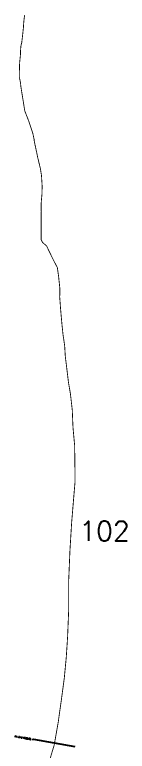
# Model space of a CAD drawing. Header units: metres. Extents: x 273847 to 276813, y 2068123 to 2073763.
# Drawn here: x 274654 to 275055, y 2071133 to 2073763 of the extents above; entities that cross this region are included whole.
import ezdxf
from ezdxf.enums import TextEntityAlignment as Align

# ---------------------------------------------------------------- set-up
doc = ezdxf.new("R2010")
doc.units = ezdxf.units.M
doc.header["$MEASUREMENT"] = 0
for name, color, linetype in [('CS', 134, 'Continuous'), ('CSMark', 6, 'Continuous'), ('NATURALLY PROTECTED', 3, 'Continuous')]:
    doc.layers.add(name, color=color, linetype=linetype)
doc.styles.get("Standard").update_dxf_attribs({"font": 'simplex.shx'})

msp = doc.modelspace()

# ---------------------------------------------------------------- linework, layer by layer
at = {"layer": 'CS'}
msp.add_line((274869.9, 2071148), (274722.1, 2071174), dxfattribs=at)
at = {"layer": 'NATURALLY PROTECTED', "const_width": 3, "flags": 128}
msp.add_lwpolyline([(274689.5, 2073761.5), (274688.2, 2073752.1), (274686.8, 2073740), (274685.9, 2073728.1), (274685.5, 2073719.8), (274683.6, 2073701.2), (274682.2, 2073688.8), (274679.4, 2073663.9), (274676.4, 2073652.2), (274675.1, 2073635.5), (274674.7, 2073620.3), (274671.7, 2073590.5), (274670.8, 2073558), (274670.8, 2073539.2), (274674.8, 2073520.7), (274676, 2073507.9), (274677.5, 2073498.1), (274677.5, 2073498.1), (274690.2, 2073419), (274696.4, 2073403.4), (274704.2, 2073383), (274711.7, 2073360.3), (274718.6, 2073339.8), (274723.3, 2073318.2), (274723.7, 2073312.6), (274736.5, 2073251.8), (274746.3, 2073211), (274749.8, 2073186.9), (274751.9, 2073151.7), (274751.5, 2073124.5), (274748.3, 2073087.7), (274748.8, 2073059.1), (274748.3, 2073043.5), (274748.3, 2073004.9), (274748.2, 2072975.6), (274748.2, 2072975.6), (274748.5, 2072959.5), (274753.5, 2072949.7), (274767.8, 2072937.3), (274781.3, 2072909), (274795.3, 2072880.6), (274806.1, 2072860.3), (274810.2, 2072831.8), (274814.9, 2072787.2), (274814.6, 2072753.4), (274818, 2072707.9), (274822.6, 2072656.5), (274826.4, 2072620.3), (274832.3, 2072579.8), (274834.4, 2072542.8), (274838.6, 2072509.4), (274845.5, 2072451.7), (274852.9, 2072407.7), (274859.3, 2072350.3), (274861.8, 2072289.7), (274867.7, 2072225.1), (274868.5, 2072167.6), (274869.2, 2072095.6), (274863.1, 2072022.9), (274857, 2071948.5), (274851, 2071849.7), (274846.5, 2071742.4), (274846.4, 2071635.3), (274842.6, 2071540.3), (274837.8, 2071467), (274830.9, 2071394.3), (274821, 2071320.1), (274809.1, 2071235.6), (274795, 2071155.2), (274759.9, 2071037.8)], dxfattribs=at)

# ---------------------------------------------------------------- texts
at = {"insert": (274884, 2071954.1), "char_height": 70, "attachment_point": 1}
msp.add_mtext_dynamic_manual_height_columns('102', width=95.172, gutter_width=1, heights=[0], dxfattribs=at)
at = {"layer": 'CSMark'}
msp.add_text('RA-CH213660.00 M', height=5, rotation=350.0073, dxfattribs=at).set_placement((274721.2, 2071174.2), align=Align.MIDDLE_RIGHT)

doc.saveas('drawing.dxf')
